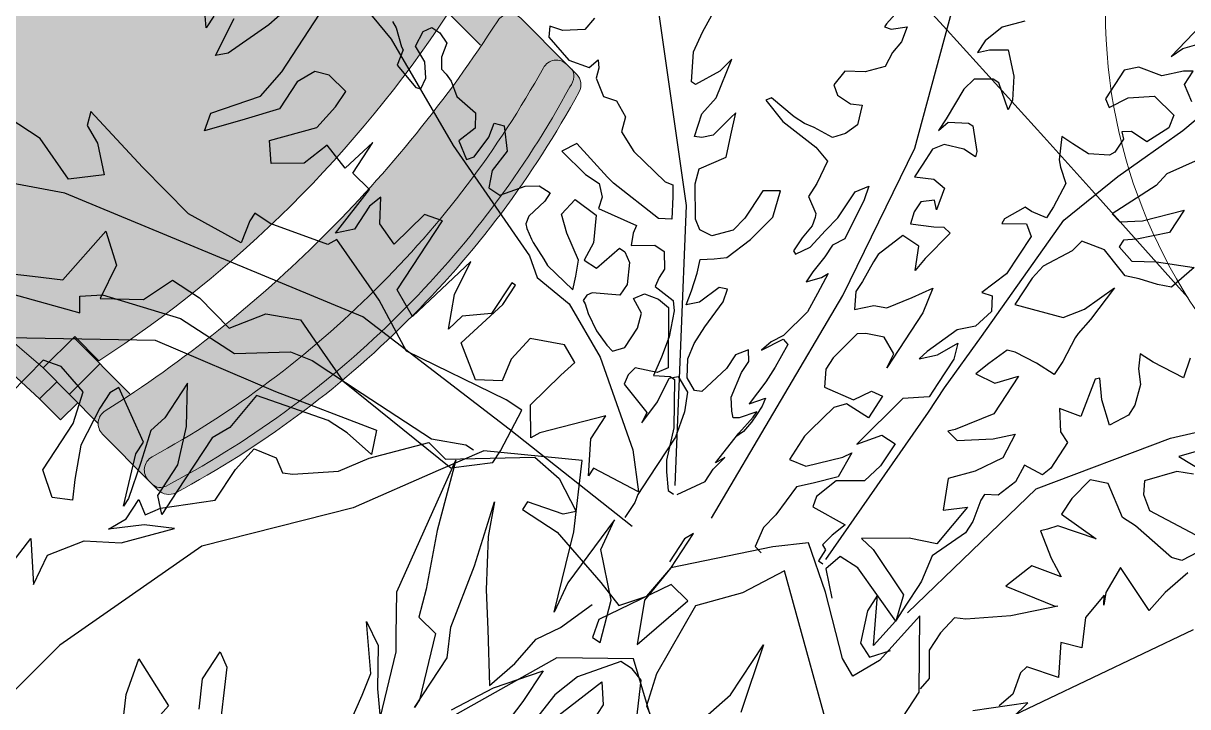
# Model space of a CAD drawing. Header units: millimetres. Extents: x -2729 to 15248, y -12439 to 5292.
# Drawn here: x 6209.6 to 6287.7, y -7203.6 to -7157.7 of the extents above; entities that cross this region are included whole.
import ezdxf

# ---------------------------------------------------------------- set-up
doc = ezdxf.new("R2010")
doc.units = ezdxf.units.MM
for name, color, linetype in [('0-Mek_vrf text', 7, 'Continuous'), ('ARBOLES', 118, 'Continuous'), ('tefris', 39, 'Continuous')]:
    doc.layers.add(name, color=color, linetype=linetype)
doc.layers.add('DUVAR 2_Ном_пера__60', color=7, linetype='Continuous', lineweight=35)
doc.layers.add('prekast_Ном_пера__80', color=7, linetype='Continuous', lineweight=13)

# ---------------------------------------------------------------- blocks, each defined once
blk = doc.blocks.new('dfgbdf')
at = {"layer": 'tefris', "color": 250, "lineweight": 9}
for p, q in [((-2454111.619684269, 525210.158802735), (-2454111.61313714, 525211.0721156007)), ((-2454072.020701715, 525209.8749354146), (-2454072.014154585, 525210.7882482801)), ((-2454111.619684269, 525210.158802735), (-2454111.651142441, 525205.7704439993)), ((-2454111.619684269, 525210.158802735), (-2454111.651142441, 525205.7704439993)), ((-2454072.020701715, 525209.8749354146), (-2454072.052159887, 525205.4865766789)), ((-2454072.020701715, 525209.8749354146), (-2454072.052159887, 525205.4865766789)), ((-2454111.393876919, 525199.8079857455), (-2454111.356269388, 525205.054168995)), ((-2454108.455731259, 525205.1188426953), (-2454108.493951429, 525199.7871974818)), ((-2454075.256584268, 525204.8808529217), (-2454075.294804439, 525199.5492077086)), ((-2454072.394878949, 525199.528419445), (-2454072.357271417, 525204.7746026947)), ((-2454112.985563781, 525203.1195695786), (-2454112.999900517, 525201.1196209646)), ((-2454112.985563781, 525203.1195695786), (-2454111.370220672, 525203.107989909)), ((-2454111.375956003, 525202.3079215129), (-2454108.476030512, 525202.2871332491)), ((-2454070.75587959, 525202.8168439397), (-2454072.371222701, 525202.8284236089)), ((-2454070.75587959, 525202.8168439397), (-2454070.770216322, 525200.816895326)), ((-2454108.377466755, 525202.0864215513), (-2454108.393953999, 525199.7864806453)), ((-2454075.378314627, 525201.8498654515), (-2454075.394801869, 525199.5499245452)), ((-2454075.276883522, 525202.0491434757), (-2454072.376958031, 525202.0283552122)), ((-2454112.999900517, 525201.1196209646), (-2454113.57778656, 525190.2564495396)), ((-2454112.999900517, 525201.1196209646), (-2454111.384557405, 525201.1080412957)), ((-2454070.770216322, 525200.816895326), (-2454072.385559435, 525200.828474995)), ((-2454070.770216322, 525200.816895326), (-2454070.348128059, 525189.946555534)), ((-2454114.364413285, 525164.5024694676), (-2454111.393876919, 525199.8079857455)), ((-2454111.393876919, 525199.8079857455), (-2454108.393953999, 525199.7864806453)), ((-2454075.394801869, 525199.5499245452), (-2454072.394878949, 525199.528419445)), ((-2454069.8998299, 525163.7397039934), (-2454072.394878949, 525199.528419445)), ((-2454113.57778656, 525190.2564495396), (-2454112.198356299, 525190.2465610235)), ((-2454070.348128059, 525189.946555534), (-2454071.727558321, 525189.95644405))]:
    blk.add_line(p, q, dxfattribs=at)
for centre, radius, start, end in [((-2454092.409191321, 525148.7779265486), 65.89265889045396, 89.45884940670703, 106.2935274857314), ((-2454092.409191321, 525148.7779265486), 65.19265889045396, 89.45884940670703, 106.2935274857314), ((-2454092.112385946, 525148.7757988839), 65.19265889045396, 72.8850311529628, 89.71970926283139), ((-2454092.109199028, 525148.7757760386), 65.89265889045396, 72.8850311529628, 89.71970926283139), ((-2454110.613162832, 525211.0649472337), 1, 106.424976356534, 179.5892793318425), ((-2454092.43093583, 525145.7446062912), 65.92605708526092, 89.4589154703867, 105.7679051027529), ((-2454092.130943537, 525145.7424557811), 65.92605708526092, 73.41065353881503, 89.71964317462334), ((-2454073.014128892, 525210.795416647), 1, 359.5892793318426, 72.75358231075933), ((-2454110.95488347, 525210.5468397918), 0.6645643387296895, 128.1842560686453, 174.5564035868221), ((-2454110.477309588, 525209.903743491), 1.465455548318734, 98.72199400806039, 127.3173746617995), ((-2454073.169802533, 525209.636302729), 1.465455548318734, 51.8611839938373, 80.45656463648214), ((-2454072.683058072, 525210.2724862649), 0.6645643387296895, 4.622155051725973, 50.99430259902947), ((-2454110.619709962, 525210.1516343682), 1, 179.5892793318425, 285.8993206494205), ((-2454073.020676022, 525209.8821037814), 1, 253.2792379985671, 359.5892793318426), ((-2454092.605583447, 525121.3815767524), 85.28971260092196, 89.48851251595534, 102.0700716838015), ((-2454092.305591153, 525121.3794262424), 85.28971260092196, 77.10848695473183, 89.69004613117218), ((-2454110.651168134, 525205.7632756322), 1, 179.5892793318425, 282.1716553241168), ((-2454073.052134194, 525205.4937450454), 1, 257.0069033155113, 359.5892793318426), ((-2454092.445793999, 525122.746649585), 80.92352941175771, 77.82438813700311, 101.3541705151467), ((-2454072.892565872, 525163.5310621646), 3, 344.9838835373608, 3.987984671885633)]:
    blk.add_arc(centre, radius, start, end, dxfattribs=at)
blk = doc.blocks.new('mmmm')
at = {"layer": 'tefris'}
h = blk.add_hatch(color=18, dxfattribs=at)
h.set_gradient(color1=(8, 8, 8), color2=(92, 92, 92), one_color=1, tint=0.3600000143051147, name='CYLINDER')
edge = h.paths.add_edge_path()
edge.add_ellipse((-2457679.188082683, 522983.9656163464), major_axis=(-0.7071067817222897, 0.7071067817222896), ratio=0.9999999995503444, start_angle=224.6289349861511, end_angle=297.794258137757, ccw=False)
edge.add_line((-2457678.188103654, 522983.9591400851), (-2457678.19209032, 522983.4386288924))
edge.add_ellipse((-2457678.856640798, 522983.4429210727), major_axis=(0.4699179507806104, 0.4699179507806102), ratio=0.9999999992327752, start_angle=314.6299447237471, end_angle=369.2071047513651)
edge.add_ellipse((-2457679.342933607, 522982.8063922324), major_axis=(1.036233554988591, 1.036233554988591), ratio=0.9999999988766552, start_angle=8.340224815695624, end_angle=35.49723029684532)
edge.add_ellipse((-2457698.242316748, 522921.9324592913), major_axis=(46.09817118423729, 46.09817118423728), ratio=0.9999999999767026, start_angle=27.92569661727104, end_angle=44.76037470618905)
edge.add_ellipse((-2457698.539123553, 522921.9343762971), major_axis=(46.098171190294, 46.098171190294), ratio=0.9999999999654413, start_angle=44.49951486546471, end_angle=61.33419295303329)
edge.add_ellipse((-2457716.650621083, 522983.047354069), major_axis=(1.0362335564434, 1.0362335564434), ratio=0.9999999993428333, start_angle=53.76265933991045, end_angle=80.91966347774053)
edge.add_ellipse((-2457717.128651278, 522983.6901112522), major_axis=(-0.469917950441453, 0.469917950441453), ratio=0.9999999963918572, start_angle=-9.94721817048274, end_angle=39.59706914734291)
edge.add_line((-2457717.790263056, 522983.7526861261), (-2457717.787277593, 522984.2149197343))
edge.add_ellipse((-2457716.78729845, 522984.2084610986), major_axis=(0.7071067817655636, 0.7071067817655637), ratio=0.9999999992213571, start_angle=61.465641435351586, end_angle=134.6299448394291, ccw=False)
edge.add_ellipse((-2457698.539123555, 522921.9343762975), major_axis=(-46.59314593089847, 46.59314593089847), ratio=0.9999999999548213, start_angle=314.49951495361813, end_angle=331.3341929450192, ccw=False)
edge.add_ellipse((-2457698.239129812, 522921.9324387084), major_axis=(-46.5931459337958, 46.59314593379575), ratio=0.9999999999815988, start_angle=297.92569677302316, end_angle=314.76037479879227, ccw=False)
edge = h.paths.add_edge_path()
edge.add_ellipse((-2457761.927457061, 522875.6034356472), major_axis=(119.3420201263131, 37.18174596054682), ratio=0.4265283154179995, start_angle=36.98227490870283, end_angle=62.29266454274355)
edge.add_line((-2457720.479314032, 522937.9572304637), (-2457717.560022757, 522972.9509483364))
edge.add_line((-2457717.560022757, 522972.9509483366), (-2457714.560085328, 522972.9315724254))
edge.add_line((-2457714.560085328, 522972.931572425), (-2457714.545230464, 522975.231524454))
edge.add_ellipse((-2457698.557250628, 522895.9030799139), major_axis=(57.22157640173275, 57.22157640173277), ratio=0.9999999999961988, start_angle=392.86505360477304, end_angle=416.39483596480096, ccw=False)
edge.add_line((-2457681.545918752, 522975.0183894324), (-2457681.560773617, 522972.7184374039))
edge.add_line((-2457681.560773616, 522972.7184374039), (-2457678.560836188, 522972.6990614928))
edge.add_line((-2457678.560836188, 522972.6990614924), (-2457676.040386869, 522936.9121259068))
edge.add_ellipse((-2457679.032974005, 522936.7013600478), major_axis=(2.12132034998911, 2.12132034998911), ratio=0.9999999987284928, start_angle=300.03121224990423, end_angle=319.0286501075705, ccw=False)
edge = h.paths.add_edge_path()
edge.add_ellipse((-2457716.821540904, 522978.9067638578), major_axis=(-0.7071067809131965, 0.7071067809131961), ratio=0.999999999829844, start_angle=44.6284355362892, end_angle=147.0115104225966, ccw=False)
edge.add_line((-2457717.821519876, 522978.9132488352), (-2457717.793176502, 522983.3016024525))
edge.add_ellipse((-2457716.793197359, 522983.2951438157), major_axis=(0.7071067811908893, 0.7071067811908892), ratio=0.9999999999920784, start_angle=134.629944794807, end_angle=240.939986716869)
edge.add_ellipse((-2457698.558715172, 522918.9010413723), major_axis=(-46.61676202146179, 46.61676202146179), ratio=0.9999999999765883, start_angle=314.49958098612035, end_angle=330.80857055908643, ccw=False)
edge.add_ellipse((-2457698.258721432, 522918.8991037826), major_axis=(46.61676202181242, 46.61676202181243), ratio=0.9999999999946059, start_angle=388.45131901296287, end_angle=404.7603086764847, ccw=False)
edge.add_ellipse((-2457679.193981591, 522983.0522990646), major_axis=(0.7071067814499962, 0.7071067814499961), ratio=0.999999999992008, start_angle=208.3199025619581, end_angle=314.6281288870354)
edge.add_line((-2457678.194002653, 522983.0458087349), (-2457678.222345992, 522978.6574604695))
edge.add_ellipse((-2457679.222325135, 522978.6639191065), major_axis=(0.7071067813485851, 0.7071067813485854), ratio=0.9999999999161822, start_angle=212.248395108644, end_angle=314.629944792633, ccw=False)
edge.add_ellipse((-2457698.416077437, 522894.5359564247), major_axis=(60.30893414147975, 60.30893414147973), ratio=0.9999999999651737, start_angle=32.14679778577749, end_angle=44.73071163836433)
edge.add_ellipse((-2457698.716071179, 522894.5378940119), major_axis=(-60.30893414080492, 60.30893414080492), ratio=0.9999999999433816, start_angle=-45.47082196288935, end_angle=-32.88690840348889)
edge = h.paths.add_edge_path()
edge.add_ellipse((-2457698.242316748, 522921.9324592911), major_axis=(46.09817118435935, 46.09817118435936), ratio=0.9999999999766949, start_angle=387.9256966173313, end_angle=404.76037470619013, ccw=False)
edge.add_ellipse((-2457679.342933608, 522982.8063922322), major_axis=(-1.036233556076851, 1.036233556076851), ratio=0.9999999998429832, start_angle=276.9018505936157, end_angle=305.4972302277553, ccw=False)
edge.add_ellipse((-2457678.856640796, 522983.4429210722), major_axis=(-0.4699179509142243, 0.4699179509142243), ratio=0.9999999997353802, start_angle=224.629944793192, end_angle=276.0349705361688, ccw=False)
edge.add_line((-2457678.19209032, 522983.4386288924), (-2457678.194002448, 522983.0458404273))
edge.add_line((-2457678.194002448, 522983.0458404273), (-2457678.194002653, 522983.0458087423))
edge.add_ellipse((-2457679.19398159, 522983.0522990641), major_axis=(-0.7071067810289291, 0.7071067810289291), ratio=0.9999999999624826, start_angle=118.5788082655967, end_angle=224.6281293417238, ccw=False)
edge.add_ellipse((-2457698.258721431, 522918.8991037807), major_axis=(46.61676202343754, 46.61676202343754), ratio=0.9999999999963467, start_angle=28.44739180344517, end_angle=44.76030867725096)
edge.add_ellipse((-2457698.55871517, 522918.9010413715), major_axis=(-46.61676202056894, 46.61676202056894), ratio=0.999999999949352, start_angle=-45.50041901262929, end_angle=-29.18750223913822)
edge.add_ellipse((-2457716.793197359, 522983.2951438157), major_axis=(0.7071067813918692, 0.7071067813918696), ratio=0.9999999995664592, start_angle=134.6299447559351, end_angle=240.68108163018968, ccw=False)
edge.add_line((-2457717.793176501, 522983.301602453), (-2457717.790263056, 522983.7526861276))
edge.add_ellipse((-2457717.128651278, 522983.6901112515), major_axis=(0.469917950619392, 0.4699179506193922), ratio=0.9999999993763433, start_angle=83.22492197080362, end_angle=129.5970688284159, ccw=False)
edge.add_ellipse((-2457716.650621081, 522983.0473540693), major_axis=(1.03623355833267, 1.03623355833267), ratio=0.9999999979251082, start_angle=413.76265943400807, end_angle=442.35804038675644, ccw=False)
edge.add_ellipse((-2457698.539123553, 522921.9343762971), major_axis=(46.0981711902941, 46.09817119029425), ratio=0.9999999999654386, start_angle=404.4995148654648, end_angle=421.3341929530333, ccw=False)
h.paths.add_polyline_path([(-2457718.357715751, 522963.3889550469), (-2457719.737152682, 522963.3978645154), (-2457719.166976878, 522974.2614433565), (-2457717.551625955, 522974.2510101737), (-2457717.560022757, 522972.9509483366)])
h.paths.add_polyline_path([(-2457676.507285125, 522963.1186526685), (-2457677.886722056, 522963.1275621374), (-2457678.560836188, 522972.6990614924), (-2457678.552439386, 522973.9991233298), (-2457676.937088463, 522973.9886901478)])
h.paths.add_polyline_path([(-2457678.539522111, 522975.9990816154), (-2457676.924171188, 522975.9886484326), (-2457676.937088463, 522973.9886901478), (-2457678.552439386, 522973.9991233298)])
h.paths.add_polyline_path([(-2457717.551625955, 522974.2510101737), (-2457719.166976878, 522974.2614433565), (-2457719.154059605, 522976.2614016419), (-2457717.53870868, 522976.2509684595)])
edge = h.paths.add_edge_path()
edge.add_line((-2457714.64393665, 522975.4321661454), (-2457717.543876164, 522975.4508961928))
edge.add_line((-2457717.543876164, 522975.4508961928), (-2457717.526138693, 522978.1971569562))
edge.add_ellipse((-2457716.821540904, 522978.9067638582), major_axis=(-0.7071067812190581, 0.7071067812190583), ratio=0.9999999999837588, start_angle=90.20294078737055, end_angle=147.2123183470314)
edge.add_ellipse((-2457698.716071199, 522894.5378939973), major_axis=(-60.30893392307935, 60.30893392307935), ratio=0.999999994913458, start_angle=325.7503848735804, end_angle=327.11073702994173, ccw=False)
edge.add_line((-2457714.625215686, 522978.330699174), (-2457714.64393665, 522975.4321661454))
h = blk.add_hatch(color=33, dxfattribs=at)
h.set_gradient(color1=(172, 159, 128), one_color=1, tint=1, name='CYLINDER')
h.paths.add_polyline_path([(-2457681.460775703, 522972.717791541), (-2457681.44462911, 522975.2177393974), (-2457678.544689596, 522975.1990093497), (-2457678.560836188, 522972.6990614924)])
edge = h.paths.add_edge_path()
edge.add_line((-2457678.544689596, 522975.1990093497), (-2457681.44462911, 522975.2177393974))
edge.add_line((-2457681.44462911, 522975.2177393974), (-2457681.425908146, 522978.1162724265))
edge.add_ellipse((-2457698.416077457, 522894.535956455), major_axis=(60.30893391531446, 60.30893391531446), ratio=0.9999999950626882, start_angle=392.1491526882551, end_angle=393.50950465792675, ccw=False)
edge.add_ellipse((-2457679.222325135, 522978.6639191066), major_axis=(0.7071067813949794, 0.7071067813949791), ratio=0.9999999999964688, start_angle=212.0475552884645, end_angle=269.0569487911714)
edge.add_line((-2457678.526952125, 522977.9452701127), (-2457678.544689596, 522975.1990093497))
h.paths.add_polyline_path([(-2457717.560022757, 522972.9509483366), (-2457717.543876164, 522975.4508961928), (-2457714.64393665, 522975.4321661454), (-2457714.660083242, 522972.9322182896)])
at = {"layer": 'tefris', "rotation": 0.0406654588504009}
blk.add_blockref('dfgbdf', (-3234.025752595626, -484.92879121704), dxfattribs=at)
blk = doc.blocks.new('drudtu')
at = {"layer": 'ARBOLES', "color": 104}
for points in [[(-13.96212398569717, 0.1487937400664485), (-13.95725366518227, 0.314275295411246), (-13.95725366518227, 0.3410443581632556), (-13.95481850492488, 0.3994496063895916), (-13.94994818440998, 0.5308613587885384), (-13.9304669918291, 0.5917001683760326), (-13.90368022899722, 0.6598396059366927), (-13.87932871590144, 0.7401468503030877)], [(-13.94264279311628, 0.7498810396373549), (-13.94994818440998, 0.7109442261899197), (-13.94507795337373, 0.7231119768853455), (-13.9304669918291, 0.7401468503030877)], [(-13.91098570976957, 0.6866086686887023), (-13.9255966713142, 0.6963429141333357), (-13.9255966713142, 0.7109442261899197), (-13.93290215208649, 0.706077103467603), (-13.94751302415254, 0.6914757914110191), (-13.96942946646951, 0.6866086686887023), (-13.97917010749925, 0.676874479354435), (-13.97917010749925, 0.6452382938801087), (-13.97186462672696, 0.6403712272681013), (-13.96212398569717, 0.6574060445755343), (-13.94264279311628, 0.6720073566321183), (-13.91829119054186, 0.667140290020168), (-13.91585603028441, 0.6549725393246854), (-13.9255966713142, 0.6330705431846833), (-13.94264279311628, 0.6330705431846833), (-13.94994818440998, 0.6282034204623665), (-13.94507795337373, 0.6233363538503589), (-13.94507795337373, 0.608735041793775), (-13.94751302415254, 0.603867919071515), (-13.96455914595462, 0.594133729737191), (-13.9816052677567, 0.594133729737191), (-13.99378106904388, 0.594133729737191), (-13.98404042801415, 0.5746652949582903), (-13.97917010749925, 0.5697982283463398), (-13.96699430621207, 0.5600639829017064), (-13.96455914595462, 0.535728481510855), (-13.96455914595462, 0.5235607308154293), (-13.97917010749925, 0.521127169454271), (-13.9864755882716, 0.521127169454271), (-13.99621622930133, 0.5016587346753703), (-13.99621622930133, 0.4967916680634197), (-13.97673494724186, 0.5089594187588454), (-13.96699430621207, 0.5016587346753703), (-13.96699430621207, 0.4602883598667768), (-13.97673494724186, 0.4335192971147671), (-13.96699430621207, 0.4359528584758685), (-13.95968882543978, 0.423785107780443), (-13.96455914595462, 0.4043166730015423), (-13.97673494724186, 0.3921489223061165), (-13.98891074852904, 0.3605127368317902), (-13.99134590878644, 0.3507785474975229), (-13.97917010749925, 0.3629462981929485), (-13.96942946646951, 0.3824147329718492), (-13.96455914595462, 0.3678134209152652), (-13.96455914595462, 0.3410443581632556), (-13.96455914595462, 0.3264430461066716), (-13.98404042801415, 0.3118417340500876), (-13.99621622930133, 0.2534364858237517), (-13.9816052677567, 0.2729049206026524), (-13.96699430621207, 0.2729049206026524), (-13.96699430621207, 0.248569363101435), (-13.97186462672696, 0.2291009844328435), (-13.99378106904388, 0.2144996723762595), (-14.00108646033764, 0.1925976762362573), (-13.99865138955878, 0.1828634869019332), (-13.96455914595462, 0.1852970482630916), (-13.96942946646951, 0.1706957362065076), (-13.97186462672696, 0.1585279855110819), (-13.96699430621207, 0.1560944241499236), (-13.96699430621207, 0.1439266734544979), (-13.96212398569717, 0.1439266734544979)], [(-13.876893555644, 0.6452382938801087), (-13.89393958796749, 0.6184692311280992), (-13.89637474822493, 0.603867919071515), (-13.91585603028441, 0.5600639829017064), (-13.90611538925467, 0.5576304215405479), (-13.88906935693124, 0.5697982283463398), (-13.86228259409936, 0.5990008524595078), (-13.86228259409936, 0.5746652949582903), (-13.88419903641634, 0.5527633549285973), (-13.89393958796749, 0.5454626708451225), (-13.89393958796749, 0.5381620428720133), (-13.876893555644, 0.5332949201496966), (-13.85741227358447, 0.5454626708451225), (-13.8257552797164, 0.5600639829017064), (-13.83306076048868, 0.5332949201496966), (-13.84523647229728, 0.5284278535377461), (-13.86228259409936, 0.5235607308154293), (-13.87445839538655, 0.5186936080931126), (-13.88176387615889, 0.521127169454271), (-13.90368022899722, 0.5284278535377461), (-13.9255966713142, 0.5235607308154293), (-13.92803183157165, 0.5113929801200037), (-13.94264279311628, 0.4846239173679372), (-13.94507795337373, 0.4700226053113532), (-13.94507795337373, 0.4408199811981853), (-13.90124506873978, 0.4554212932547692), (-13.88906935693124, 0.4724561105622024), (-13.876893555644, 0.5040922960365286), (-13.87932871590144, 0.4675890439502517), (-13.88176387615889, 0.4505541705325097), (-13.88176387615889, 0.4456870478101929), (-13.87932871590144, 0.4213515464192846), (-13.87932871590144, 0.4067502343627007), (-13.89880990848233, 0.4067502343627007), (-13.92072635079931, 0.4043166730015423), (-13.92803183157165, 0.4018831116404409), (-13.93533731234394, 0.3824147329718492), (-13.94020763285884, 0.3678134209152652), (-13.92072635079931, 0.3702469822764236), (-13.90611538925467, 0.3872817995837998), (-13.90611538925467, 0.3459114247752062), (-13.92803183157165, 0.314275295411246), (-13.93290215208649, 0.3094081726889293), (-13.92072635079931, 0.3069746113277709), (-13.89393958796749, 0.3264430461066716), (-13.87932871590144, 0.3410443581632556), (-13.876893555644, 0.3167088006620382), (-13.89150451718863, 0.2923732992711869), (-13.90855054951212, 0.2729049206026524), (-13.89637474822493, 0.2461358017402766), (-13.87932871590144, 0.2607371137968606), (-13.88419903641634, 0.2169331776271086), (-13.90855054951212, 0.2071989882928413), (-13.94507795337373, 0.1828634869019332), (-13.9304669918291, 0.1804299255407748), (-13.88419903641634, 0.160961490761931), (-13.876893555644, 0.1366259893710229), (-13.93290215208649, 0.1585279855110819), (-13.95238334466743, 0.1585279855110819), (-13.95725366518227, 0.1414931120933396), (-13.93777247260139, 0.1220246773144389)], [(-13.87202323512916, 0.1487937400664485), (-13.83549592074613, 0.3094081726889293), (-13.75757088198666, 0.4164844236970249), (-13.70156228554416, 0.4748896719233608)], [(-13.78279803271901, 0.4882118927717693), (-13.77808689464391, 0.469379805307849), (-13.80949442215897, 0.4662411053604071), (-13.82362774690578, 0.4662411053604071), (-13.81734625929844, 0.4536864177913709), (-13.80792398314819, 0.4427010240856612), (-13.80164249554091, 0.4238689366217411), (-13.80164249554091, 0.4128835429160313), (-13.81106477169116, 0.3956208054258035), (-13.82990923451306, 0.4113142490526478), (-13.84247220972762, 0.4270076365691261), (-13.84561299827059, 0.4238689366217411), (-13.83776116113112, 0.3877741116675359), (-13.85817597348515, 0.3830661178567105), (-13.84561299827059, 0.3658033803664828), (-13.83462037258816, 0.3610953304453481), (-13.83462037258816, 0.332847255359777), (-13.83776116113112, 0.3234312116278168), (-13.85660562395302, 0.3218618616540674), (-13.85503527442083, 0.3045991241638397), (-13.86150144587052, 0.2854642653295194), (-13.87249407155296, 0.2791869215450013), (-13.87249407155296, 0.2729095777604833), (-13.86778293347786, 0.2525081403228135), (-13.86778293347786, 0.2399534527537206), (-13.8819163477032, 0.2054279777733221), (-13.87720520962805, 0.1803184904144608), (-13.87720520962805, 0.1756104966036922), (-13.87720520962805, 0.1552090591660225), (-13.87720520962805, 0.1363769717020453), (-13.8819163477032, 0.1065595466427815), (-13.90390159906801, 0.1473623654077549), (-13.90390159906801, 0.1300996279175273), (-13.89290897338564, 0.10185149672159), (-13.87877555916024, 0.095574152937072), (-13.86621258394568, 0.111267540453607)], [(-13.73098088260904, 0.4190414839066217), (-13.74197350829147, 0.4064867402272192), (-13.70271414363689, 0.408056090200912)], [(-13.72155860645879, 0.4002093964426443), (-13.73569193120554, 0.3939320526581262), (-13.75610683303822, 0.3703919713833805), (-13.74982534543094, 0.3594065776776709), (-13.73726237021632, 0.3499905339457108), (-13.67130661612183, 0.3562678777302288), (-13.68701037987936, 0.3280197465343484), (-13.69643256655102, 0.3248811026972156), (-13.74040306928064, 0.3311584464817905), (-13.75453648350604, 0.3311584464817905), (-13.78280322247819, 0.3499905339457108), (-13.79850698623571, 0.3437131901611927), (-13.80321812431081, 0.3201730527760809), (-13.80321812431081, 0.3029103152858532), (-13.76395875965628, 0.3013409653121606), (-13.8000773357679, 0.2919249215802004), (-13.80635882337518, 0.2840782278219329), (-13.81106996145028, 0.2793702340111075), (-13.78908471008547, 0.2636768464945725), (-13.77181059679575, 0.2542608027626123), (-13.8000773357679, 0.2479834028677281), (-13.80164768530003, 0.2432754090569027), (-13.80970872341991, 0.219118675195002), (-13.76259752162591, 0.2285347189269622), (-13.75945673308295, 0.2301040689006548), (-13.79086426059806, 0.1987172377573323), (-13.82384213764531, 0.1736078065088371), (-13.83326432431691, 0.1688998126980117), (-13.83640511285987, 0.1500677252340914), (-13.83640511285987, 0.1312356377701711), (-13.82227169863453, 0.109264906469118), (-13.82384213764531, 0.0967101627897158)]]:
    blk.add_lwpolyline(points, dxfattribs=at)
at = {"layer": 'ARBOLES', "color": 85}
for points in [[(-14.08055375234702, 0.6643178840339168), (-14.0949359170966, 0.6483482092254143), (-14.10132800026069, 0.6291845657889577), (-14.10132800026069, 0.6164088596083525), (-14.0933379186752, 0.6243936970126036), (-14.07895566444708, 0.6339754906756774), (-14.06137750285476, 0.6164088596083525), (-14.05019133494793, 0.5972452161718956), (-14.04859333652659, 0.5876634225088786), (-14.06936758444019, 0.6036330973173814), (-14.07575966760428, 0.6036330973173814), (-14.09014183235386, 0.5940513036543642), (-14.0933379186752, 0.5812755413633929), (-14.09173983077526, 0.5493361356360218), (-14.09173983077526, 0.5365604294553599), (-14.08854383393251, 0.5477391793771993), (-14.07256358128294, 0.5573210291505823), (-14.06776958601884, 0.5573210291505823), (-14.05178933336934, 0.5397543419729482), (-14.05019133494793, 0.5349634731965942), (-14.06297550127611, 0.5349634731965942), (-14.08055375234702, 0.5285755920511086), (-14.08694583551111, 0.5189937422777255), (-14.08694583551111, 0.5014271112104006), (-14.08694583551111, 0.4886513489194864), (-14.0709655828616, 0.4966361863237374), (-14.05818141653342, 0.4950392300649149), (-14.05338733179068, 0.4742786303696925), (-14.05977941495477, 0.4806665115151782), (-14.06936758444019, 0.4726816741109269), (-14.06936758444019, 0.4615028680787784), (-14.06617149811886, 0.4503241181569388), (-14.04699524862659, 0.4599059118199559), (-14.03900516704116, 0.4646968367066755), (-14.03101508545567, 0.463099880447853), (-14.03740716861976, 0.4311604747204818), (-14.03900516704116, 0.4167877561707451), (-14.04859333652659, 0.4375483558659674), (-14.06617149811886, 0.4375483558659674), (-14.07575966760428, 0.4103998750252594), (-14.07575966760428, 0.4024150376210083), (-14.07416166918294, 0.3816544379257856), (-14.07416166918294, 0.3704756880039461), (-14.06617149811886, 0.3561029694542093), (-14.05338733179068, 0.3688787317451805), (-14.04220116388385, 0.3736696005215343), (-14.02781899913433, 0.3944302002167568), (-14.0166328312275, 0.4119968873943911), (-14.01183883596341, 0.3880423190712712), (-14.01183883596341, 0.3273575323547355), (-14.01343683438476, 0.3417302509044724), (-14.02941699755568, 0.3497150883087237), (-14.04539725020525, 0.3433272071632381), (-14.05178933336934, 0.3385363383868842), (-14.05818141653342, 0.3081938889182787), (-14.05818141653342, 0.2954181827376736), (-14.05019133494793, 0.2810454641879367), (-14.02142691597024, 0.2858363329642905), (-14.01183883596341, 0.3018060638831024), (-14.00065266805658, 0.3034030201419249), (-14.00065266805658, 0.2794484518188049), (-14.02462300229158, 0.2794484518188049), (-14.03261308387707, 0.2698666581557312), (-14.03900516704116, 0.2411212210562574), (-14.04060316546251, 0.2331363836520062), (-14.04060316546251, 0.2075849151804299), (-14.02462300229158, 0.2107788276979612), (-14.00065266805658, 0.2363303522799036), (-13.99585858331384, 0.2443151896841549), (-13.99426058489249, 0.2187636651022693), (-14.01024074806342, 0.2011970340349443), (-14.02142691597024, 0.1900182280027387), (-14.02302491439159, 0.1580788783857336), (-14.02622100071299, 0.1421092035771743), (-14.02302491439159, 0.1229455601407174), (-14.01503483280616, 0.1213486038819518)], [(-14.0709655828616, 0.1229455601407174), (-14.08215175076836, 0.3608938943408724), (-14.10132800026069, 0.5110089048734743), (-14.15246466557338, 0.6675118526618711)], [(-14.18282708297247, 0.6116179347216324), (-14.18602316929381, 0.5924542912852325), (-14.18602316929381, 0.5892603787676443), (-14.17963108612972, 0.59085733502641), (-14.16844491822289, 0.6004391286894837), (-14.16524883190161, 0.5860664662500561), (-14.16684691980155, 0.573290703959142), (-14.16524883190161, 0.5589179854094048), (-14.17803299822979, 0.5445452668596114), (-14.1940132508793, 0.5349634731965942), (-14.19561124930065, 0.5189937422777255), (-14.18762116771521, 0.51260586113224), (-14.17323900296564, 0.51260586113224), (-14.16365083348021, 0.5173967860189599), (-14.15725875031612, 0.4998301549516351), (-14.16205283505881, 0.4870543926606639), (-14.1700429166443, 0.4774725989975901), (-14.18921916613656, 0.4758755866285151), (-14.19880733562204, 0.4742786303696925), (-14.20999350352881, 0.4742786303696925), (-14.23715983460656, 0.4774725989975901), (-14.24035583144931, 0.4726816741109269), (-14.2163855866929, 0.4646968367066755), (-14.17803299822979, 0.4615028680787784), (-14.16205283505881, 0.4567119993023674), (-14.15885674873747, 0.4343544433483796), (-14.15885674873747, 0.4199817247986424), (-14.14447458398795, 0.4103998750252594), (-14.14287658556655, 0.4072059625076714), (-14.14127849766656, 0.3992211251034199), (-14.14287658556655, 0.384848406553683), (-14.14287658556655, 0.3704756880039461), (-14.13968049924521, 0.3688787317451805), (-14.13169041765978, 0.3816544379257856), (-14.12849433133838, 0.4024150376210083), (-14.12529833449569, 0.4183847685398768), (-14.12529833449569, 0.4471301495290412), (-14.1173082529102, 0.4583089555611899), (-14.11411216658886, 0.4455331932702187), (-14.10931808184612, 0.4056090062489055), (-14.11571016501021, 0.3944302002167568), (-14.11571016501021, 0.3816544379257856), (-14.1173082529102, 0.3640878068584605), (-14.1173082529102, 0.3529090569366211), (-14.10772008342477, 0.3640878068584605), (-14.10452408658202, 0.3704756880039461), (-14.10292599868203, 0.3497150883087237), (-14.10132800026069, 0.3305514448722668), (-14.10772008342477, 0.3002090515140274), (-14.11411216658886, 0.289030301592188), (-14.1173082529102, 0.2778514955599824), (-14.10612208500337, 0.2970151389964393), (-14.09973000183928, 0.2954181827376736), (-14.09813191393935, 0.2714636144145537), (-14.09813191393935, 0.2554939396059943), (-14.09973000183928, 0.229942471134418), (-14.09014183235386, 0.2427181773150231), (-14.08854383393251, 0.2347333399107718), (-14.08854383393251, 0.2251515462477549), (-14.08854383393251, 0.2171667088434468), (-14.09014183235386, 0.2059879028112981), (-14.0933379186752, 0.1980030654070468)], [(-13.74979751758449, 0.1047762479597871), (-13.64301195982464, 0.280542322809449)], [(-13.67598983687194, 0.3213451976847885), (-13.68384176349, 0.2946664164625439), (-13.68698246255438, 0.2726956290511815), (-13.730952965284, 0.2915277165151586), (-13.72938261575187, 0.264848935292914), (-13.72467147767671, 0.2538635415872612), (-13.72938261575187, 0.2617102353455287), (-13.73252331481618, 0.2350314541232841), (-13.71996033960156, 0.2099220228748457), (-13.73880489190206, 0.2036446790903277), (-13.72310112814453, 0.1753965478943904), (-13.75293821664886, 0.1675498541361229), (-13.754508566181, 0.1597031603778554), (-13.74979751758449, 0.1393017229402425), (-13.754508566181, 0.1236083354237074)]]:
    blk.add_lwpolyline(points, dxfattribs=at)
at = {"layer": 'ARBOLES', "color": 126}
for points in [[(-14.10938429601445, 0.1238526398244879), (-14.09430867206979, 0.1479578082881083), (-14.09430867206979, 0.16151698308337), (-14.0912935114894, 0.176582720386957), (-14.09581620762064, 0.1675432892268667), (-14.0928010470403, 0.2021944513588458), (-14.0897859759385, 0.2217799322976042), (-14.0897859759385, 0.2278062384411008), (-14.10033890375192, 0.2142470636458391), (-14.10486159988316, 0.2112339386292454), (-14.10938429601445, 0.2157536261541075), (-14.11692215272607, 0.2262996759328324), (-14.12144484885736, 0.2504048443964528), (-14.12144484885736, 0.2624574566833893), (-14.12747508053949, 0.2714968878434796), (-14.13501293725111, 0.2609508941751208), (-14.13501293725111, 0.2458851007612246), (-14.14255079396273, 0.2157536261541075), (-14.14858102564492, 0.2127405011375707), (-14.16064157848783, 0.2187668072810105), (-14.16968697075034, 0.2338325445845975), (-14.17270213133074, 0.2488982818881276), (-14.17270213133074, 0.2669771442082514), (-14.17119459577985, 0.2956020563071), (-14.17420966688159, 0.3076546685940933), (-14.18174752359321, 0.3046415435774996), (-14.18928538030489, 0.2835495001304729), (-14.19833077256741, 0.2745100128600733), (-14.2013459331478, 0.2880691876553349), (-14.20586862927903, 0.3046415435774996), (-14.21039132541032, 0.3166940997541268), (-14.1998383975969, 0.3242269684059487), (-14.19079291585579, 0.3317598370577137), (-14.18174752359321, 0.3573716241399687), (-14.17571729191108, 0.3859965362387605), (-14.1832551486227, 0.4101017047023812), (-14.19682323701651, 0.4010622735423476), (-14.19682323701651, 0.3799702300952639), (-14.19682323701651, 0.3709307989352304), (-14.1998383975969, 0.3558650616316434), (-14.21340648599071, 0.3407992682177472), (-14.22546703883356, 0.3392927057094788), (-14.23451243109609, 0.3453190118529754), (-14.25260321562119, 0.3724373614434988), (-14.25712591175242, 0.3859965362387605), (-14.24205019832912, 0.4085951421941127), (-14.2495880550408, 0.4281805670225049), (-14.25712591175242, 0.4477660479612632), (-14.25863344730332, 0.4417397418177666), (-14.26315614343455, 0.4191411358624715), (-14.27069400014623, 0.4116082672107062), (-14.27672432130695, 0.4085951421941127), (-14.28275455298908, 0.4296871856411393), (-14.27973939240869, 0.4492726104695885), (-14.28727724912037, 0.48693700983878), (-14.29029240970076, 0.4718712164248835), (-14.30235296254362, 0.4492726104695885), (-14.3068756586749, 0.4492726104695885), (-14.32044374706866, 0.4733778350435184), (-14.32345890764905, 0.4929632598719671), (-14.32647397875085, 0.5291210406225241)], [(-14.11541461717523, 0.1298789459679845), (-14.2480805194899, 0.3513453179964721), (-14.3701934939912, 0.4899501348553735)], [(-14.41391291975291, 0.4492726104695885), (-14.41542045530381, 0.435713491784636), (-14.43200370427795, 0.4236608794976429), (-14.44406425712086, 0.4206476983707397), (-14.43954156098957, 0.4116082672107062), (-14.41240538420201, 0.4040753985588843), (-14.39280697464748, 0.4085951421941127), (-14.38979181406709, 0.4191411358624715), (-14.38526911793586, 0.4131148297189747), (-14.38225404683406, 0.4040753985588843), (-14.36717833341081, 0.3935294048905256), (-14.3551177805679, 0.3965425299071192), (-14.34004215662325, 0.3890096612553542), (-14.33551946049196, 0.3754504864600925), (-14.31592105093742, 0.3664110553000022), (-14.27672432130695, 0.3588781866482371), (-14.26918646459533, 0.3603847491565055), (-14.26315614343455, 0.3513453179964721), (-14.25260321562119, 0.3332663995659821), (-14.26315614343455, 0.3272401495328516), (-14.31592105093742, 0.3317598370577137), (-14.32345890764905, 0.3332663995659821), (-14.36416317283042, 0.343812449344707), (-14.37170102954205, 0.3302532745493885), (-14.34154969217409, 0.3242269684059487), (-14.32647397875085, 0.3242269684059487), (-14.31742858648832, 0.3151875372458583), (-14.31441351538652, 0.3046415435774996), (-14.27672432130695, 0.3106677936106301), (-14.27521669627746, 0.3031349249588651), (-14.27069400014623, 0.2925889312905063), (-14.25260321562119, 0.3046415435774996), (-14.24205019832912, 0.3046415435774996), (-14.2330048060666, 0.2910823687822379), (-14.2330048060666, 0.2820428815118383), (-14.23149727051575, 0.273003450351748), (-14.21039132541032, 0.2714968878434796), (-14.20436109372813, 0.2639640191917145), (-14.19531561198702, 0.2413654132363625), (-14.19079291585579, 0.2217799322976042), (-14.18777784475399, 0.2037010699774804), (-14.17420966688159, 0.2112339386292454), (-14.16968697075034, 0.2112339386292454), (-14.14556595454311, 0.1735695953703633), (-14.13501293725111, 0.1449446832715715), (-14.12898270556898, 0.1359051960011151), (-14.11842968827697, 0.1223460773162195), (-14.11239945659484, 0.1223460773162195)]]:
    blk.add_lwpolyline(points, dxfattribs=at)
at = {"layer": 'ARBOLES', "color": 92}
for points in [[(-14.56776001868051, 0.3449430726051013), (-14.56172978699838, 0.3419298914781983), (-14.54816169860462, 0.3298773353015143), (-14.54514653802423, 0.3283707166829366), (-14.54213137744384, 0.3133049793793496), (-14.51650273620711, 0.3057721107275846), (-14.51198004007589, 0.3072787293462191), (-14.51348766510538, 0.3178247230145779), (-14.5225330573679, 0.3298773353015143), (-14.53760868131255, 0.3374102039533362), (-14.53911630634205, 0.3524759412568663), (-14.53459361021081, 0.3600088099086314), (-14.5255481284697, 0.3600088099086314), (-14.51499520065628, 0.35548906627346), (-14.51198004007589, 0.3419298914781983), (-14.50594980839376, 0.332890460318108), (-14.49991948723298, 0.3313838978098396), (-14.49238171999995, 0.3283707166829366), (-14.48032116715704, 0.3193312855228463), (-14.45770759702211, 0.3163181605062526), (-14.45016982978914, 0.3042655482193162), (-14.45620006147127, 0.2861866858991355), (-14.44112434804797, 0.2756406361204675), (-14.43660165191668, 0.2816669422639641), (-14.43509411636584, 0.3042655482193162), (-14.43810927694623, 0.3178247230145779), (-14.42906388468371, 0.3208378480311147), (-14.41398817126041, 0.3027589857109909), (-14.41549570681131, 0.2801603797556957), (-14.40946547512917, 0.2650946424521088), (-14.39740492228626, 0.2650946424521088), (-14.38232929834155, 0.2846800672805578), (-14.37177628104954, 0.2922129359323229), (-14.35971572820663, 0.2922129359323229), (-14.35971572820663, 0.2831735047722326), (-14.36423842433792, 0.2635880799438404), (-14.36273088878702, 0.2560552112920753), (-14.35971572820663, 0.2530420301651155), (-14.35067033594417, 0.2470157240216189), (-14.34765517536377, 0.2455091615133504), (-14.33107192638957, 0.2379762928615854), (-14.32504169470744, 0.2349631678449917), (-14.29338282178865, 0.2289368617014951), (-14.29790551791988, 0.2409894739884884), (-14.30393574960201, 0.2545485926734408), (-14.32654923025834, 0.2696143299769709), (-14.34011740813074, 0.2816669422639641), (-14.33710224755035, 0.2997458606944541), (-14.31298114186453, 0.2982392420758195), (-14.30092058902162, 0.2756406361204675), (-14.29941305347078, 0.2575617738003437), (-14.28584496507697, 0.2575617738003437), (-14.27830710836535, 0.2846800672805578), (-14.27227687668321, 0.2846800672805578), (-14.26323139494205, 0.2786538172473705), (-14.25418600267953, 0.2605748988169374), (-14.25418600267953, 0.2485223426402534), (-14.27679957281445, 0.236469730353317), (-14.27981464391619, 0.2319499867180887), (-14.27981464391619, 0.2259236805745921), (-14.27679957281445, 0.2244171180663237), (-14.26926171610283, 0.218390811922827), (-14.25418600267953, 0.2093513807627367), (-14.23911037873487, 0.2033250746192401), (-14.23157252202325, 0.2018185121109717), (-14.22403466531157, 0.2108579432710619), (-14.22403466531157, 0.2319499867180887), (-14.22855736144286, 0.2455091615133504), (-14.24212544983661, 0.2530420301651155), (-14.23609521815448, 0.2620814613252058), (-14.22252712976067, 0.2650946424521088), (-14.21046657691782, 0.2635880799438404), (-14.18031523954986, 0.2168842494145586), (-14.186345471232, 0.2078448182544683), (-14.20594388078653, 0.2003119496027033), (-14.20745141633743, 0.1912725184426129), (-14.20594388078653, 0.1822330872825795), (-14.17428491838908, 0.1716870375038546), (-14.17277738283824, 0.1611410438354959), (-14.17126984728734, 0.1852462122991163), (-14.17428491838908, 0.2093513807627367), (-14.16825468670695, 0.2153776869062334), (-14.15317897328371, 0.2078448182544683), (-14.14564120605062, 0.1912725184426129), (-14.1396108848899, 0.1671672938686832), (-14.1396108848899, 0.1219700819579792), (-14.1396108848899, 0.1038912196378554), (-14.138103349339, 0.0963583509860904), (-14.138103349339, 0.079786051174235)], [(-14.6277551800732, 0.3517366932586832), (-14.5599756544169, 0.3305695752349287), (-14.45830642100626, 0.2797684781635574), (-14.34392856095625, 0.2332007770683298), (-14.326983762153, 0.2205005200683807), (-14.28885777208709, 0.216267055020662), (-14.2380231553818, 0.1908665410207639), (-14.16600745756157, 0.1358319789017308), (-14.14059020428281, 0.106197999854114), (-14.18718853867646, 0.1019645348064522), (-14.18718853867646, 0.09349774285416498), (-14.20413344762748, 0.1231317219017818), (-14.20413344762748, 0.1485322359016798), (-14.24649560985731, 0.1019645348064522), (-14.25073178202113, 0.09349774285416498), (-14.26767669097215, 0.1188982568540631), (-14.25920423649664, 0.1569990969254853), (-14.25496806433282, 0.173932818973153), (-14.27191286313607, 0.1823996799969585), (-14.30156639872647, 0.1696993539254343), (-14.30580268103811, 0.1442988399255363), (-14.30156639872647, 0.1231317219017818), (-14.32274747984136, 0.1104313958302576), (-14.35240101543176, 0.1315985138540121), (-14.33969238879238, 0.1823996799969585), (-14.33969238879238, 0.203566798020713), (-14.34392856095625, 0.203566798020713), (-14.34392856095625, 0.1696993539254343), (-14.36510964207114, 0.1527657009493417), (-14.36934592438278, 0.1358319789017308), (-14.38205455102216, 0.1654659579493476), (-14.38629072318609, 0.1993333329730511), (-14.4032356321371, 0.1273651178778685), (-14.42865288541586, 0.1400653748778744), (-14.42865288541586, 0.216267055020662), (-14.44559779436688, 0.2120336590445753), (-14.45407024884239, 0.173932818973153), (-14.47525132995728, 0.1823996799969585), (-14.48795995659666, 0.203566798020713), (-14.4921962389083, 0.1908665410207639), (-14.4921962389083, 0.1654659579493476), (-14.50490486554768, 0.1527657009493417), (-14.5006685832361, 0.203566798020713), (-14.52184966435099, 0.2078001939968566), (-14.52184966435099, 0.2416676380921352), (-14.5303221188265, 0.2078001939968566), (-14.55573948225302, 0.216267055020662), (-14.56421193672853, 0.1908665410207639), (-14.58962919000729, 0.173932818973153), (-14.60233781664667, 0.1908665410207639), (-14.57268428105628, 0.2247339160444675), (-14.5684481088924, 0.2501344991159407), (-14.5684481088924, 0.2670681520920333), (-14.58962919000729, 0.271301617139752), (-14.60233781664667, 0.2670681520920333), (-14.61081027112218, 0.2501344991159407), (-14.61081027112218, 0.2205005200683807), (-14.63199135223713, 0.1950999369969075), (-14.65740871566366, 0.1654659579493476), (-14.66164488782753, 0.1823996799969585), (-14.63199135223713, 0.2205005200683807), (-14.6277551800732, 0.2501344991159407), (-14.6277551800732, 0.3136358531872609)], [(-14.65317243335202, 0.3094024572111742), (-14.66164488782753, 0.2797684781635574), (-14.67858979677855, 0.2374341730444733), (-14.68706214110629, 0.2289673810921862), (-14.69129842341793, 0.2670681520920333)], [(-14.70824322222118, 0.2586013601398029), (-14.70824322222118, 0.2459010340682788), (-14.73789675781163, 0.284001874139701)], [(-13.84828650448501, -0.0036912620390446), (-13.98808161781378, 0.1190781191990275), (-14.00926269892867, 0.0809772791276053), (-14.03891623451907, 0.0471098350323267), (-14.03468006235519, -0.0248583800627991), (-14.02620760787969, -0.0544923591104158), (-13.98808161781378, -0.079892942181889), (-13.96690053669889, -0.0036912620390446), (-13.96690053669889, 0.0513433000800454), (-13.94995573789558, -0.01215812306285)], [(-13.74238109891051, 0.1021443971514166), (-13.733908644435, 0.140245237222782), (-13.77203452435314, 0.1063777931275034)], [(-13.82286914105848, 0.0471098350323267), (-13.82286914105848, 0.0936775361275544), (-13.86099513112439, 0.1529454942227311), (-13.8694675855999, 0.0979110011752731), (-13.88217621223928, 0.0725104181037999), (-13.8991211211903, 0.0809772791276053), (-13.945719455584, 0.1233115151751711), (-13.98384544564991, 0.1529454942227311), (-14.00926269892867, 0.1317783761989766), (-14.07704222458504, 0.0640435570799376), (-14.08127839674885, 0.0259427170085722), (-14.0643335979456, -0.01215812306285), (-14.04738868899458, 0.0471098350323267), (-14.06856977010953, 0.0513433000800454), (-14.10669576017538, -0.01215812306285), (-14.10245947786379, -0.0290918451105178), (-14.09398713353605, -0.0290918451105178), (-14.10669576017538, 0.0090089949609045), (-14.1405854679297, 0.0428764390561831), (-14.14482164009357, 0.0725104181037999), (-14.14905792240521, 0.0005421339370989999), (-14.14482164009357, -0.0290918451105178), (-14.1702390035201, 0.0428764390561831), (-14.1998925391105, 0.1021443971514166), (-14.28038069140624, 0.0598101611038509), (-14.305797944685, 0.0217093210324286), (-14.35239638922642, -0.0502589631342723), (-14.44982934032541, -0.1560946223246766), (-14.50913641150627, -0.3042645175626468), (-14.56844337253936, -0.5879040510386382)], [(-14.42441671325199, -0.3256114979313658), (-14.4328891677275, -0.3086777758837549), (-14.44136162220301, -0.2748103317884194), (-14.3947631776616, -0.295977518883749), (-14.39899945997318, -0.3256114979313658)], [(-14.36934592438278, -0.2832771928122817), (-14.38205455102216, -0.2578766788123836), (-14.38205455102216, -0.2282426997647668), (-14.36934592438278, -0.236709491717054), (-14.33969238879238, -0.295977518883749)], [(-14.24649560985731, -0.2155423736932995), (-14.25073178202113, -0.1901418596933446), (-14.25496806433282, -0.168974672598015), (-14.28462159992322, -0.1308739015981679), (-14.26344051880833, -0.1435741585981169), (-14.24225932754562, -0.1774415336218205), (-14.22531452874237, -0.1986087207171501), (-14.24649560985731, -0.1393406935504551), (-14.25496806433282, -0.126640436550506), (-14.27614914544771, -0.0927730615267457), (-14.2973302265626, 0.0384631807351319), (-14.27614914544771, -0.0250382424077635), (-14.25496806433282, -0.0758393394791348), (-14.24649560985731, -0.1012399225505511), (-14.22531452874237, -0.1054733185266947), (-14.20413344762748, -0.1647412766219283), (-14.20413344762748, -0.1732081376457337), (-14.20413344762748, -0.1181735755266438), (-14.21684207426686, -0.0927730615267457), (-14.22955070090629, -0.033505103431569), (-14.24649560985731, 0.0257629237351829), (-14.23378698321787, -0.0038710553124339), (-14.20836961979135, -0.046205360431518), (-14.18718853867646, -0.0758393394791348), (-14.15753500308606, -0.1181735755266438), (-14.14906254861055, -0.0885395964790838), (-14.14482637644668, -0.0589056174314671), (-14.1321177498073, -0.0377384994077126), (-14.11940912316786, -0.0038710553124339)], [(-14.58962919000729, -0.2917440538360871), (-14.58539301784342, -0.236709491717054), (-14.5599756544169, -0.2705769358123327), (-14.56421193672853, -0.2409429567647159), (-14.54303085561364, -0.2113089777171559), (-14.51337732002319, -0.1943752556694882), (-14.47948750212115, -0.156274415598066), (-14.50490486554768, -0.168974672598015), (-14.5303221188265, -0.1901418596933446), (-14.52184966435099, -0.1732081376457337), (-14.52184966435099, -0.1520410196219224), (-14.50914103771161, -0.1605078806457847), (-14.5006685832361, -0.1478075545742605), (-14.4625427033179, -0.113940179550557), (-14.4625427033179, -0.0800727354552216), (-14.45830642100626, -0.0546722214553235), (-14.43712533989137, -0.0504387564076616), (-14.42441671325199, -0.0589056174314671), (-14.41594425877648, -0.0546722214553235), (-14.38205455102216, -0.0292716383838503), (-14.36510964207114, -0.0038710553124339), (-14.326983762153, 0.0384631807351319), (-14.30580268103811, 0.0342297156874132), (-14.2380231553818, 0.0807974167826409), (-14.20836961979135, 0.0765640208065541), (-14.17871608420095, 0.0596302987588864), (-14.18718853867646, 0.0511634377350809), (-14.22107824643078, 0.0426965767112755), (-14.22107824643078, 0.0342297156874132), (-14.18295236651259, 0.0342297156874132), (-14.12364529533179, 0.0172960627113774), (-14.09822804205297, 0.0088292016875151), (-14.08128313310196, 0.0299963197112696), (-14.07704696093808, 0.0638637638066051), (-14.07704696093808, 0.1019645348064522), (-14.08128313310196, 0.09349774285416498), (-14.08128313310196, 0.0680971597827487)], [(-14.70400705005731, -0.0927730615267457), (-14.58962919000729, -0.0208047773600448), (-14.47101515779341, 0.0003623406637097), (-14.37358209654665, 0.0215294586874642), (-14.36510964207114, 0.0003623406637097), (-14.3947631776616, 0.0045957366398532), (-14.41594425877648, 0.0045957366398532), (-14.48372378443279, -0.0123379163362394), (-14.48795995659666, -0.0504387564076616), (-14.49643241107217, -0.0673724784553294), (-14.49643241107217, -0.126640436550506), (-14.49643241107217, -0.1435741585981169), (-14.49643241107217, -0.1520410196219224), (-14.50914103771161, -0.1393406935504551), (-14.50914103771161, -0.1054733185266947), (-14.52184966435099, -0.0716058744314161), (-14.54303085561364, -0.0377384994077126), (-14.54303085561364, -0.0758393394791348), (-14.54726702777751, -0.0927730615267457), (-14.53879457330201, -0.1224070405743625), (-14.5303221188265, -0.156274415598066), (-14.5303221188265, -0.1647412766219283), (-14.54726702777751, -0.1181735755266438), (-14.54726702777751, -0.1054733185266947), (-14.59386536217117, -0.0758393394791348), (-14.5981016444828, -0.0843062005029403), (-14.5981016444828, -0.1012399225505511), (-14.59386536217117, -0.1393406935504551), (-14.58115673553179, -0.168974672598015), (-14.57268428105628, -0.1859083946456827), (-14.58962919000729, -0.1943752556694882), (-14.61081027112218, -0.1774415336218205), (-14.61081027112218, -0.156274415598066), (-14.61081027112218, -0.126640436550506), (-14.61928272559769, -0.0970064575028893), (-14.64893626118815, -0.0885395964790838), (-14.6658810599914, -0.0927730615267457), (-14.67435351446691, -0.1351072975743115)], [(-14.76755029340203, -0.0716058744314161), (-14.66164488782753, -0.0377384994077126), (-14.67011734230304, -0.0250382424077635), (-14.65317243335202, -0.0123379163362394), (-14.58115673553179, 0.0088292016875151), (-14.52184966435099, 0.0088292016875151), (-14.47948750212115, 0.0384631807351319), (-14.45830642100626, 0.0426965767112755), (-14.4032356321371, 0.0426965767112755), (-14.326983762153, 0.0426965767112755), (-14.2973302265626, 0.0553969027827428), (-14.28885777208709, 0.0553969027827428)]]:
    blk.add_lwpolyline(points, dxfattribs=at)
at = {"layer": 'ARBOLES', "color": 72}
for points in [[(-14.12788146749566, 0.0765640208065541), (-14.27191286313607, 0.0892642778065032), (-14.44136162220301, 0.1019645348064522), (-14.73366058564771, 0.0469300417589373), (-14.93699905246897, -0.0377384994077126)], [(-14.75060549459872, -0.0504387564076616), (-14.71671567669669, -0.033505103431569), (-14.69129842341793, -0.0208047773600448), (-14.68282596894242, 0.0384631807351319), (-14.65740871566366, 0.0172960627113774), (-14.65317243335202, -0.0165713813839581), (-14.61928272559769, 0.0045957366398532), (-14.60657409895831, 0.0342297156874132), (-14.5981016444828, 0.0342297156874132), (-14.57692056336791, 0.0342297156874132), (-14.53879457330201, 0.0257629237351829), (-14.51761349218712, 0.0553969027827428), (-14.48795995659666, 0.0680971597827487), (-14.46677887548177, 0.0596302987588864), (-14.42441671325199, 0.0426965767112755), (-14.2973302265626, 0.0299963197112696), (-14.26767669097215, 0.0553969027827428), (-14.26767669097215, 0.0680971597827487), (-14.27191286313607, 0.1104313958302576), (-14.28885777208709, 0.1104313958302576), (-14.39052700549767, 0.0977311388303086), (-14.43712533989137, 0.1231317219017818), (-14.5006685832361, 0.1485322359016798), (-14.50490486554768, 0.1400653748778744), (-14.5599756544169, 0.1273651178778685), (-14.57692056336791, 0.1273651178778685), (-14.57692056336791, 0.1188982568540631), (-14.57268428105628, 0.0977311388303086), (-14.6277551800732, 0.09349774285416498), (-14.68706214110629, 0.106197999854114), (-14.75484166676265, 0.1231317219017818), (-14.75060549459872, 0.1104313958302576), (-14.73366058564771, 0.1019645348064522), (-14.71247950453282, 0.0807974167826409), (-14.73789675781163, 0.0596302987588864), (-14.78025892004141, 0.0765640208065541), (-14.85227461786165, 0.0765640208065541)], [(-13.99655407228929, -0.1306940392532603), (-14.04315251683071, -0.0375586370627481), (-14.05586114347009, -0.0333252410866614), (-14.06856977010953, -0.0333252410866614), (-14.09398713353605, -0.0671926161103649), (-14.10245947786379, -0.0925931991817812), (-14.10669576017538, -0.1433942962531525)], [(-14.11516821465089, -0.1814951363245747), (-14.07280605242111, -0.0587258241580777), (-14.06009731563402, -0.0756594771341703), (-14.06009731563402, -0.1137603172055925)], [(-14.0050265267648, -0.0714260811580267), (-14.06009731563402, -0.0248583800627991), (-14.11940438681481, -0.0629592201342213), (-14.17447517568397, -0.1687948793246257)], [(-14.17447517568397, -0.1560946223246766), (-14.15329409456908, -0.1179937822532544), (-14.12364055897868, -0.079892942181889), (-14.12364055897868, -0.1137603172055925), (-14.12787684129032, -0.1730282753007692)]]:
    blk.add_lwpolyline(points, dxfattribs=at)

msp = doc.modelspace()

# ---------------------------------------------------------------- linework, layer by layer
at = {"layer": 'DUVAR 2_Ном_пера__60', "linetype": 'Continuous'}
msp.add_arc((4574.610814676762, -8702.120303334135), 2294.239100121449, 41.69482032643012, 57.10226075201054, dxfattribs=at)
at = {"layer": 'prekast_Ном_пера__80', "linetype": 'Continuous'}
msp.add_circle((6318.195177171289, -7156.921139685159), 35.99994901243251, dxfattribs=at)

# ---------------------------------------------------------------- block references
at = {"xscale": 72.83395656964244, "yscale": 72.83395656964244, "zscale": 72.83395656964244, "rotation": 326.7617743853295}
msp.add_blockref('drudtu', (7108.022997566389, -7760.12644237262), dxfattribs=at)
at = {"layer": '0-Mek_vrf text', "color": 1, "rotation": 225.2118902280606}
msp.add_blockref('mmmm', (-2096354.155351099, -1383009.50932837), dxfattribs=at)

doc.saveas('drawing.dxf')
